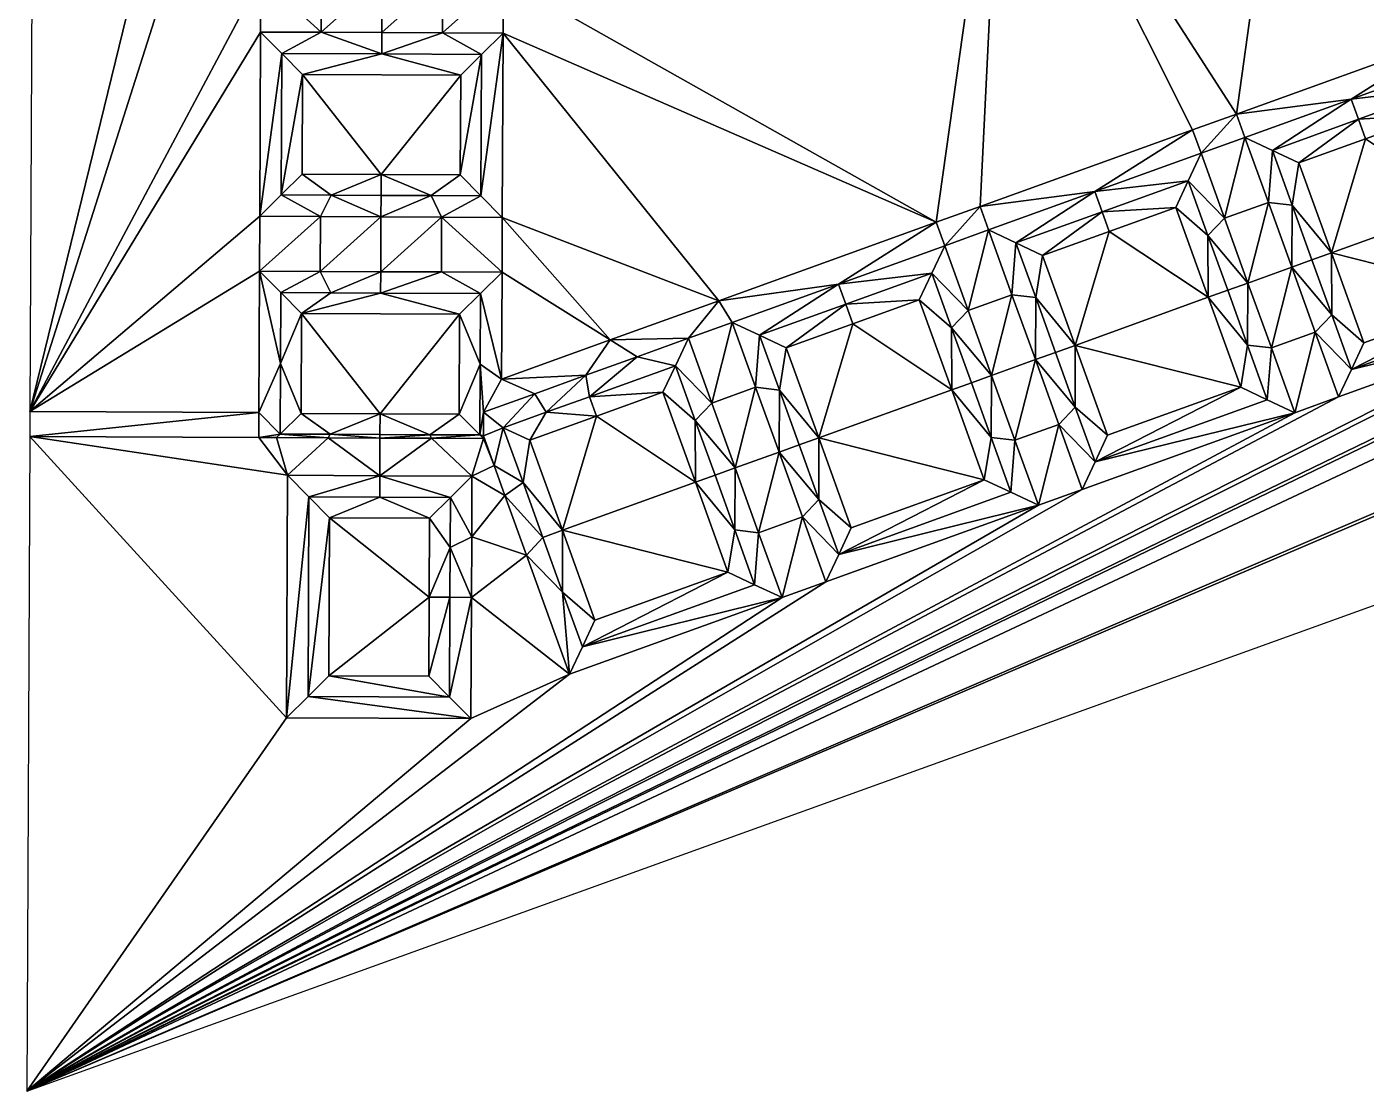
# Model space of a CAD drawing. Header units: metres. Extents: x 241585 to 241700, y 1156640 to 1156774.
# Drawn here: x 241585.23 to 241617.42, y 1156639.64 to 1156665.24 of the extents above; entities that cross this region are included whole.
import ezdxf

# ---------------------------------------------------------------- set-up
doc = ezdxf.new("R2010")
doc.units = ezdxf.units.M
doc.layers.add('_UITGRAVING UNIT 6', color=7, linetype='Continuous')

msp = doc.modelspace()

# ---------------------------------------------------------------- linework, layer by layer
at = {"layer": '_UITGRAVING UNIT 6', "color": 3, "true_color": 0x00ff00}
for points in [[(241585.484, 1156694.982, 29.43), (241585.305, 1156655.988, 29.43), (241590.401, 1156676.839, 29.43)], [(241585.229, 1156639.644, 28.23), (241699.2, 1156680.78, 28.23), (241653.694, 1156668.873, 28.23)], [(241585.305, 1156655.988, 29.43), (241590.378, 1156671.959, 29.43), (241590.401, 1156676.839, 29.43)], [(241585.305, 1156655.988, 29.43), (241590.853, 1156666.432, 29.43), (241590.378, 1156671.959, 29.43)], [(241608.678, 1156671.875, 29.43), (241596.683, 1156666.405, 29.43), (241607.086, 1156660.536, 29.43)], [(241608.678, 1156671.875, 29.43), (241607.086, 1156660.536, 29.43), (241608.139, 1156660.916, 29.43)], [(241608.678, 1156671.875, 29.43), (241607.086, 1156660.536, 29.43), (241607.086, 1156660.536, 29.43)], [(241608.678, 1156671.875, 29.43), (241608.139, 1156660.916, 29.43), (241613.247, 1156662.76, 29.43)], [(241608.678, 1156671.875, 29.43), (241613.247, 1156662.76, 29.43), (241614.3, 1156663.14, 29.43)], [(241615.508, 1156671.844, 29.43), (241608.678, 1156671.875, 29.43), (241614.3, 1156663.14, 29.43)], [(241608.678, 1156671.875, 29.43), (241613.247, 1156662.76, 29.43), (241613.247, 1156662.76, 29.43)], [(241615.508, 1156671.844, 29.43), (241614.3, 1156663.14, 29.43), (241619.408, 1156664.983, 29.43)], [(241615.508, 1156671.844, 29.43), (241619.408, 1156664.983, 29.43), (241619.408, 1156664.983, 29.43)], [(241615.508, 1156671.844, 29.43), (241619.408, 1156664.983, 29.43), (241620.461, 1156665.363, 29.43)], [(241652.493, 1156668.528, 28.23), (241585.229, 1156639.644, 28.23), (241653.694, 1156668.873, 28.23)], [(241634.184, 1156662.63, 28.23), (241585.229, 1156639.644, 28.23), (241652.493, 1156668.528, 28.23)], [(241585.305, 1156655.988, 29.43), (241590.847, 1156665.112, 29.43), (241590.853, 1156666.432, 29.43)], [(241590.853, 1156666.432, 29.43), (241590.847, 1156665.112, 29.43), (241592.304, 1156665.105, 29.43)], [(241590.853, 1156666.432, 29.43), (241592.304, 1156665.105, 29.43), (241592.31, 1156666.425, 29.43)], [(241592.304, 1156665.105, 29.43), (241593.768, 1156666.419, 29.43), (241592.31, 1156666.425, 29.43)], [(241592.304, 1156665.105, 29.43), (241593.762, 1156665.099, 29.43), (241593.768, 1156666.419, 29.43)], [(241593.768, 1156666.419, 29.43), (241593.762, 1156665.099, 29.43), (241595.225, 1156666.412, 29.43)], [(241593.762, 1156665.099, 29.43), (241595.219, 1156665.092, 29.43), (241595.225, 1156666.412, 29.43)], [(241595.219, 1156665.092, 29.43), (241596.683, 1156666.405, 29.43), (241595.225, 1156666.412, 29.43)], [(241596.677, 1156665.085, 29.43), (241596.683, 1156666.405, 29.43), (241595.219, 1156665.092, 29.43)], [(241596.683, 1156666.405, 29.43), (241596.677, 1156665.085, 29.43), (241607.086, 1156660.536, 29.43)], [(241585.305, 1156655.988, 29.43), (241590.826, 1156660.682, 29.43), (241590.847, 1156665.112, 29.43)], [(241590.826, 1156660.682, 29.43), (241591.359, 1156664.595, 28.4), (241590.847, 1156665.112, 29.43)], [(241590.847, 1156665.112, 29.43), (241591.359, 1156664.595, 28.4), (241592.304, 1156665.105, 29.43)], [(241592.304, 1156665.105, 29.43), (241591.359, 1156664.595, 28.4), (241593.759, 1156664.584, 28.4)], [(241593.759, 1156664.584, 28.4), (241593.762, 1156665.099, 29.43), (241592.304, 1156665.105, 29.43)], [(241593.762, 1156665.099, 29.43), (241593.759, 1156664.584, 28.4), (241595.219, 1156665.092, 29.43)], [(241595.219, 1156665.092, 29.43), (241593.759, 1156664.584, 28.4), (241596.159, 1156664.573, 28.4)], [(241596.159, 1156664.573, 28.4), (241596.677, 1156665.085, 29.43), (241595.219, 1156665.092, 29.43)], [(241596.144, 1156661.173, 28.4), (241596.656, 1156660.655, 29.43), (241596.677, 1156665.085, 29.43)], [(241596.159, 1156664.573, 28.4), (241596.144, 1156661.173, 28.4), (241596.677, 1156665.085, 29.43)], [(241596.677, 1156665.085, 29.43), (241596.656, 1156660.655, 29.43), (241601.862, 1156658.651, 29.43)], [(241596.677, 1156665.085, 29.43), (241601.862, 1156658.651, 29.43), (241607.086, 1156660.536, 29.43)], [(241617.058, 1156663.497, 28.23), (241619.408, 1156664.983, 29.43), (241614.3, 1156663.14, 29.43)], [(241619.408, 1156664.983, 29.43), (241617.058, 1156663.497, 28.23), (241619.612, 1156664.419, 28.23)], [(241591.344, 1156661.195, 28.4), (241591.359, 1156664.595, 28.4), (241590.826, 1156660.682, 29.43)], [(241591.857, 1156664.093, 28.4), (241591.359, 1156664.595, 28.4), (241591.344, 1156661.195, 28.4)], [(241591.857, 1156664.093, 28.4), (241593.759, 1156664.584, 28.4), (241591.359, 1156664.595, 28.4)], [(241593.759, 1156664.584, 28.4), (241591.857, 1156664.093, 28.4), (241595.657, 1156664.075, 28.4)], [(241595.657, 1156664.075, 28.4), (241596.159, 1156664.573, 28.4), (241593.759, 1156664.584, 28.4)], [(241595.657, 1156664.075, 28.4), (241595.646, 1156661.675, 28.4), (241596.159, 1156664.573, 28.4)], [(241596.159, 1156664.573, 28.4), (241595.646, 1156661.675, 28.4), (241596.144, 1156661.173, 28.4)], [(241619.302, 1156663.76, 27.2), (241619.612, 1156664.419, 28.23), (241617.058, 1156663.497, 28.23)], [(241591.846, 1156661.693, 28.4), (241591.857, 1156664.093, 28.4), (241591.344, 1156661.195, 28.4)], [(241591.857, 1156664.093, 28.4), (241591.846, 1156661.693, 28.4), (241593.746, 1156661.684, 28.4)], [(241593.746, 1156661.684, 28.4), (241595.657, 1156664.075, 28.4), (241591.857, 1156664.093, 28.4)], [(241595.646, 1156661.675, 28.4), (241595.657, 1156664.075, 28.4), (241593.746, 1156661.684, 28.4)], [(241617.058, 1156663.497, 28.23), (241617.233, 1156663.013, 27.2), (241619.302, 1156663.76, 27.2)], [(241619.001, 1156663.12, 27.2), (241619.302, 1156663.76, 27.2), (241617.233, 1156663.013, 27.2)], [(241614.3, 1156663.14, 29.43), (241614.504, 1156662.575, 28.23), (241617.058, 1156663.497, 28.23)], [(241615.163, 1156662.266, 27.2), (241617.058, 1156663.497, 28.23), (241614.504, 1156662.575, 28.23)], [(241617.058, 1156663.497, 28.23), (241615.163, 1156662.266, 27.2), (241617.233, 1156663.013, 27.2)], [(241613.247, 1156662.76, 29.43), (241613.45, 1156662.195, 28.23), (241614.3, 1156663.14, 29.43)], [(241613.45, 1156662.195, 28.23), (241614.504, 1156662.575, 28.23), (241614.3, 1156663.14, 29.43)], [(241619.001, 1156663.12, 27.2), (241617.233, 1156663.013, 27.2), (241617.402, 1156662.542, 27.2)], [(241617.402, 1156662.542, 27.2), (241619.782, 1156660.956, 27.2), (241619.001, 1156663.12, 27.2)], [(241610.897, 1156661.274, 28.23), (241613.247, 1156662.76, 29.43), (241608.139, 1156660.916, 29.43)], [(241613.247, 1156662.76, 29.43), (241610.897, 1156661.274, 28.23), (241613.45, 1156662.195, 28.23)], [(241613.247, 1156662.76, 29.43), (241613.45, 1156662.195, 28.23), (241613.247, 1156662.76, 29.43)], [(241615.803, 1156661.965, 27.2), (241617.233, 1156663.013, 27.2), (241615.163, 1156662.266, 27.2)], [(241617.233, 1156663.013, 27.2), (241615.803, 1156661.965, 27.2), (241617.402, 1156662.542, 27.2)], [(241585.229, 1156639.644, 28.23), (241634.184, 1156662.63, 28.23), (241629.077, 1156660.786, 28.23)], [(241614.504, 1156662.575, 28.23), (241613.45, 1156662.195, 28.23), (241614.013, 1156660.636, 28.23)], [(241614.504, 1156662.575, 28.23), (241614.013, 1156660.636, 28.23), (241615.067, 1156661.016, 28.23)], [(241615.163, 1156662.266, 27.2), (241614.504, 1156662.575, 28.23), (241615.067, 1156661.016, 28.23)], [(241617.402, 1156662.542, 27.2), (241615.803, 1156661.965, 27.2), (241616.584, 1156659.802, 27.2)], [(241616.584, 1156659.802, 27.2), (241619.782, 1156660.956, 27.2), (241617.402, 1156662.542, 27.2)], [(241613.141, 1156661.536, 27.2), (241613.45, 1156662.195, 28.23), (241610.897, 1156661.274, 28.23)], [(241613.45, 1156662.195, 28.23), (241613.141, 1156661.536, 27.2), (241614.013, 1156660.636, 28.23)], [(241615.067, 1156661.016, 28.23), (241615.639, 1156660.949, 27.2), (241615.163, 1156662.266, 27.2)], [(241615.803, 1156661.965, 27.2), (241615.163, 1156662.266, 27.2), (241615.639, 1156660.949, 27.2)], [(241615.639, 1156660.949, 27.2), (241616.584, 1156659.802, 27.2), (241615.803, 1156661.965, 27.2)], [(241591.846, 1156661.693, 28.4), (241591.344, 1156661.195, 28.4), (241592.544, 1156661.189, 28.4)], [(241593.746, 1156661.684, 28.4), (241591.846, 1156661.693, 28.4), (241592.544, 1156661.189, 28.4)], [(241593.744, 1156661.184, 28.4), (241593.746, 1156661.684, 28.4), (241592.544, 1156661.189, 28.4)], [(241593.746, 1156661.684, 28.4), (241593.744, 1156661.184, 28.4), (241594.944, 1156661.178, 28.4)], [(241595.646, 1156661.675, 28.4), (241593.746, 1156661.684, 28.4), (241594.944, 1156661.178, 28.4)], [(241595.646, 1156661.675, 28.4), (241594.944, 1156661.178, 28.4), (241596.144, 1156661.173, 28.4)], [(241610.897, 1156661.274, 28.23), (241611.072, 1156660.789, 27.2), (241613.141, 1156661.536, 27.2)], [(241612.84, 1156660.896, 27.2), (241613.141, 1156661.536, 27.2), (241611.072, 1156660.789, 27.2)], [(241612.84, 1156660.896, 27.2), (241613.616, 1156660.219, 27.2), (241613.141, 1156661.536, 27.2)], [(241614.013, 1156660.636, 28.23), (241613.141, 1156661.536, 27.2), (241613.616, 1156660.219, 27.2)], [(241591.344, 1156661.195, 28.4), (241590.826, 1156660.682, 29.43), (241592.284, 1156660.676, 29.43)], [(241592.284, 1156660.676, 29.43), (241592.544, 1156661.189, 28.4), (241591.344, 1156661.195, 28.4)], [(241592.284, 1156660.676, 29.43), (241593.741, 1156660.669, 29.43), (241592.544, 1156661.189, 28.4)], [(241593.741, 1156660.669, 29.43), (241593.744, 1156661.184, 28.4), (241592.544, 1156661.189, 28.4)], [(241593.744, 1156661.184, 28.4), (241593.741, 1156660.669, 29.43), (241594.944, 1156661.178, 28.4)], [(241593.741, 1156660.669, 29.43), (241595.199, 1156660.662, 29.43), (241594.944, 1156661.178, 28.4)], [(241595.199, 1156660.662, 29.43), (241596.144, 1156661.173, 28.4), (241594.944, 1156661.178, 28.4)], [(241596.656, 1156660.655, 29.43), (241596.144, 1156661.173, 28.4), (241595.199, 1156660.662, 29.43)], [(241608.139, 1156660.916, 29.43), (241608.343, 1156660.352, 28.23), (241610.897, 1156661.274, 28.23)], [(241609.002, 1156660.042, 27.2), (241610.897, 1156661.274, 28.23), (241608.343, 1156660.352, 28.23)], [(241610.897, 1156661.274, 28.23), (241609.002, 1156660.042, 27.2), (241611.072, 1156660.789, 27.2)], [(241607.086, 1156660.536, 29.43), (241607.289, 1156659.972, 28.23), (241608.139, 1156660.916, 29.43)], [(241607.289, 1156659.972, 28.23), (241608.343, 1156660.352, 28.23), (241608.139, 1156660.916, 29.43)], [(241612.84, 1156660.896, 27.2), (241611.072, 1156660.789, 27.2), (241611.241, 1156660.319, 27.2)], [(241611.241, 1156660.319, 27.2), (241613.621, 1156658.733, 27.2), (241612.84, 1156660.896, 27.2)], [(241613.616, 1156660.219, 27.2), (241612.84, 1156660.896, 27.2), (241613.621, 1156658.733, 27.2)], [(241614.013, 1156660.636, 28.23), (241614.576, 1156659.077, 28.23), (241615.067, 1156661.016, 28.23)], [(241614.576, 1156659.077, 28.23), (241615.629, 1156659.457, 28.23), (241615.067, 1156661.016, 28.23)], [(241615.067, 1156661.016, 28.23), (241615.629, 1156659.457, 28.23), (241615.639, 1156660.949, 27.2)], [(241615.629, 1156659.457, 28.23), (241616.114, 1156659.632, 27.2), (241615.639, 1156660.949, 27.2)], [(241616.114, 1156659.632, 27.2), (241616.584, 1156659.802, 27.2), (241615.639, 1156660.949, 27.2)], [(241620.563, 1156658.793, 27.2), (241619.782, 1156660.956, 27.2), (241616.584, 1156659.802, 27.2)], [(241585.229, 1156639.644, 28.23), (241629.077, 1156660.786, 28.23), (241628.023, 1156660.406, 28.23)], [(241585.305, 1156655.988, 29.43), (241590.82, 1156659.362, 29.43), (241590.826, 1156660.682, 29.43)], [(241590.826, 1156660.682, 29.43), (241590.82, 1156659.362, 29.43), (241592.284, 1156660.676, 29.43)], [(241592.284, 1156660.676, 29.43), (241590.82, 1156659.362, 29.43), (241592.278, 1156659.356, 29.43)], [(241593.741, 1156660.669, 29.43), (241592.284, 1156660.676, 29.43), (241592.278, 1156659.356, 29.43)], [(241593.735, 1156659.349, 29.43), (241593.741, 1156660.669, 29.43), (241592.278, 1156659.356, 29.43)], [(241593.741, 1156660.669, 29.43), (241593.735, 1156659.349, 29.43), (241595.199, 1156660.662, 29.43)], [(241593.735, 1156659.349, 29.43), (241595.193, 1156659.342, 29.43), (241595.199, 1156660.662, 29.43)], [(241595.193, 1156659.342, 29.43), (241596.65, 1156659.335, 29.43), (241595.199, 1156660.662, 29.43)], [(241596.65, 1156659.335, 29.43), (241596.656, 1156660.655, 29.43), (241595.199, 1156660.662, 29.43)], [(241596.656, 1156660.655, 29.43), (241596.65, 1156659.335, 29.43), (241599.25, 1156657.708, 29.43)], [(241601.862, 1156658.651, 29.43), (241596.656, 1156660.655, 29.43), (241599.25, 1156657.708, 29.43)], [(241604.736, 1156659.05, 28.23), (241607.086, 1156660.536, 29.43), (241601.862, 1156658.651, 29.43)], [(241607.086, 1156660.536, 29.43), (241604.736, 1156659.05, 28.23), (241607.289, 1156659.972, 28.23)], [(241607.086, 1156660.536, 29.43), (241607.289, 1156659.972, 28.23), (241607.086, 1156660.536, 29.43)], [(241609.642, 1156659.742, 27.2), (241611.072, 1156660.789, 27.2), (241609.002, 1156660.042, 27.2)], [(241611.072, 1156660.789, 27.2), (241609.642, 1156659.742, 27.2), (241611.241, 1156660.319, 27.2)], [(241614.576, 1156659.077, 28.23), (241614.013, 1156660.636, 28.23), (241613.616, 1156660.219, 27.2)], [(241585.229, 1156639.644, 28.23), (241628.023, 1156660.406, 28.23), (241622.916, 1156658.563, 28.23)], [(241608.343, 1156660.352, 28.23), (241607.289, 1156659.972, 28.23), (241607.852, 1156658.413, 28.23)], [(241608.343, 1156660.352, 28.23), (241607.852, 1156658.413, 28.23), (241608.906, 1156658.793, 28.23)], [(241609.002, 1156660.042, 27.2), (241608.343, 1156660.352, 28.23), (241608.906, 1156658.793, 28.23)], [(241611.241, 1156660.319, 27.2), (241609.642, 1156659.742, 27.2), (241610.423, 1156657.578, 27.2)], [(241610.423, 1156657.578, 27.2), (241613.621, 1156658.733, 27.2), (241611.241, 1156660.319, 27.2)], [(241613.621, 1156658.733, 27.2), (241614.091, 1156658.902, 27.2), (241613.616, 1156660.219, 27.2)], [(241614.091, 1156658.902, 27.2), (241614.576, 1156659.077, 28.23), (241613.616, 1156660.219, 27.2)], [(241606.98, 1156659.313, 27.2), (241607.289, 1156659.972, 28.23), (241604.736, 1156659.05, 28.23)], [(241607.289, 1156659.972, 28.23), (241606.98, 1156659.313, 27.2), (241607.852, 1156658.413, 28.23)], [(241608.906, 1156658.793, 28.23), (241609.478, 1156658.726, 27.2), (241609.002, 1156660.042, 27.2)], [(241609.642, 1156659.742, 27.2), (241609.002, 1156660.042, 27.2), (241609.478, 1156658.726, 27.2)], [(241609.478, 1156658.726, 27.2), (241610.423, 1156657.578, 27.2), (241609.642, 1156659.742, 27.2)], [(241616.114, 1156659.632, 27.2), (241615.629, 1156659.457, 28.23), (241616.589, 1156658.315, 27.2)], [(241616.584, 1156659.802, 27.2), (241616.114, 1156659.632, 27.2), (241616.589, 1156658.315, 27.2)], [(241617.365, 1156657.639, 27.2), (241616.584, 1156659.802, 27.2), (241616.589, 1156658.315, 27.2)], [(241617.365, 1156657.639, 27.2), (241620.563, 1156658.793, 27.2), (241616.584, 1156659.802, 27.2)], [(241590.82, 1156659.362, 29.43), (241585.305, 1156655.988, 29.43), (241590.805, 1156655.962, 29.43)], [(241590.82, 1156659.362, 29.43), (241590.805, 1156655.962, 29.43), (241591.325, 1156657.145, 28.4)], [(241591.333, 1156658.845, 28.4), (241590.82, 1156659.362, 29.43), (241591.325, 1156657.145, 28.4)], [(241590.82, 1156659.362, 29.43), (241591.333, 1156658.845, 28.4), (241592.278, 1156659.356, 29.43)], [(241592.278, 1156659.356, 29.43), (241591.333, 1156658.845, 28.4), (241592.533, 1156658.839, 28.4)], [(241592.533, 1156658.839, 28.4), (241593.735, 1156659.349, 29.43), (241592.278, 1156659.356, 29.43)], [(241593.733, 1156658.834, 28.4), (241593.735, 1156659.349, 29.43), (241592.533, 1156658.839, 28.4)], [(241593.735, 1156659.349, 29.43), (241593.733, 1156658.834, 28.4), (241595.193, 1156659.342, 29.43)], [(241595.193, 1156659.342, 29.43), (241593.733, 1156658.834, 28.4), (241596.133, 1156658.823, 28.4)], [(241596.133, 1156658.823, 28.4), (241596.65, 1156659.335, 29.43), (241595.193, 1156659.342, 29.43)], [(241596.133, 1156658.823, 28.4), (241596.638, 1156656.765, 29.43), (241596.65, 1156659.335, 29.43)], [(241596.65, 1156659.335, 29.43), (241596.638, 1156656.765, 29.43), (241599.25, 1156657.708, 29.43)], [(241604.736, 1156659.05, 28.23), (241604.911, 1156658.566, 27.2), (241606.98, 1156659.313, 27.2)], [(241606.679, 1156658.673, 27.2), (241606.98, 1156659.313, 27.2), (241604.911, 1156658.566, 27.2)], [(241606.679, 1156658.673, 27.2), (241607.455, 1156657.996, 27.2), (241606.98, 1156659.313, 27.2)], [(241607.852, 1156658.413, 28.23), (241606.98, 1156659.313, 27.2), (241607.455, 1156657.996, 27.2)], [(241615.629, 1156659.457, 28.23), (241614.576, 1156659.077, 28.23), (241615.139, 1156657.518, 28.23)], [(241616.192, 1156657.898, 28.23), (241615.629, 1156659.457, 28.23), (241615.139, 1156657.518, 28.23)], [(241615.629, 1156659.457, 28.23), (241616.192, 1156657.898, 28.23), (241616.589, 1156658.315, 27.2)], [(241601.862, 1156658.651, 29.43), (241602.182, 1156658.128, 28.23), (241604.736, 1156659.05, 28.23)], [(241602.841, 1156657.819, 27.2), (241604.736, 1156659.05, 28.23), (241602.182, 1156658.128, 28.23)], [(241604.736, 1156659.05, 28.23), (241602.841, 1156657.819, 27.2), (241604.911, 1156658.566, 27.2)], [(241614.091, 1156658.902, 27.2), (241613.621, 1156658.733, 27.2), (241614.567, 1156657.586, 27.2)], [(241614.576, 1156659.077, 28.23), (241614.091, 1156658.902, 27.2), (241614.567, 1156657.586, 27.2)], [(241614.576, 1156659.077, 28.23), (241614.567, 1156657.586, 27.2), (241615.139, 1156657.518, 28.23)], [(241591.831, 1156658.343, 28.4), (241591.333, 1156658.845, 28.4), (241591.325, 1156657.145, 28.4)], [(241591.831, 1156658.343, 28.4), (241592.533, 1156658.839, 28.4), (241591.333, 1156658.845, 28.4)], [(241591.831, 1156658.343, 28.4), (241593.733, 1156658.834, 28.4), (241592.533, 1156658.839, 28.4)], [(241593.733, 1156658.834, 28.4), (241591.831, 1156658.343, 28.4), (241595.631, 1156658.325, 28.4)], [(241595.631, 1156658.325, 28.4), (241596.133, 1156658.823, 28.4), (241593.733, 1156658.834, 28.4)], [(241596.133, 1156658.823, 28.4), (241595.631, 1156658.325, 28.4), (241596.125, 1156657.123, 28.4)], [(241596.638, 1156656.765, 29.43), (241596.133, 1156658.823, 28.4), (241596.125, 1156657.123, 28.4)], [(241601.128, 1156657.748, 28.23), (241601.862, 1156658.651, 29.43), (241599.25, 1156657.708, 29.43)], [(241601.128, 1156657.748, 28.23), (241602.182, 1156658.128, 28.23), (241601.862, 1156658.651, 29.43)], [(241606.679, 1156658.673, 27.2), (241604.911, 1156658.566, 27.2), (241605.08, 1156658.095, 27.2)], [(241605.08, 1156658.095, 27.2), (241607.46, 1156656.509, 27.2), (241606.679, 1156658.673, 27.2)], [(241607.455, 1156657.996, 27.2), (241606.679, 1156658.673, 27.2), (241607.46, 1156656.509, 27.2)], [(241607.852, 1156658.413, 28.23), (241608.415, 1156656.854, 28.23), (241608.906, 1156658.793, 28.23)], [(241608.415, 1156656.854, 28.23), (241609.468, 1156657.234, 28.23), (241608.906, 1156658.793, 28.23)], [(241608.906, 1156658.793, 28.23), (241609.468, 1156657.234, 28.23), (241609.478, 1156658.726, 27.2)], [(241609.468, 1156657.234, 28.23), (241609.953, 1156657.409, 27.2), (241609.478, 1156658.726, 27.2)], [(241609.953, 1156657.409, 27.2), (241610.423, 1156657.578, 27.2), (241609.478, 1156658.726, 27.2)], [(241614.402, 1156656.569, 27.2), (241613.621, 1156658.733, 27.2), (241610.423, 1156657.578, 27.2)], [(241613.621, 1156658.733, 27.2), (241614.402, 1156656.569, 27.2), (241614.567, 1156657.586, 27.2)], [(241621.203, 1156658.492, 27.2), (241620.563, 1156658.793, 27.2), (241617.064, 1156656.998, 27.2)], [(241620.563, 1156658.793, 27.2), (241617.365, 1156657.639, 27.2), (241617.064, 1156656.998, 27.2)], [(241585.229, 1156639.644, 28.23), (241622.916, 1156658.563, 28.23), (241621.862, 1156658.183, 28.23)], [(241591.325, 1156657.145, 28.4), (241591.82, 1156655.943, 28.4), (241591.831, 1156658.343, 28.4)], [(241593.719, 1156655.934, 28.4), (241591.831, 1156658.343, 28.4), (241591.82, 1156655.943, 28.4)], [(241593.719, 1156655.934, 28.4), (241595.631, 1156658.325, 28.4), (241591.831, 1156658.343, 28.4)], [(241593.719, 1156655.934, 28.4), (241595.619, 1156655.925, 28.4), (241595.631, 1156658.325, 28.4)], [(241596.125, 1156657.123, 28.4), (241595.631, 1156658.325, 28.4), (241595.619, 1156655.925, 28.4)], [(241603.481, 1156657.518, 27.2), (241604.911, 1156658.566, 27.2), (241602.841, 1156657.819, 27.2)], [(241604.911, 1156658.566, 27.2), (241603.481, 1156657.518, 27.2), (241605.08, 1156658.095, 27.2)], [(241608.415, 1156656.854, 28.23), (241607.852, 1156658.413, 28.23), (241607.455, 1156657.996, 27.2)], [(241616.192, 1156657.898, 28.23), (241617.064, 1156656.998, 27.2), (241616.589, 1156658.315, 27.2)], [(241617.365, 1156657.639, 27.2), (241616.589, 1156658.315, 27.2), (241617.064, 1156656.998, 27.2)], [(241621.203, 1156658.492, 27.2), (241617.064, 1156656.998, 27.2), (241621.862, 1156658.183, 28.23)], [(241585.229, 1156639.644, 28.23), (241621.862, 1156658.183, 28.23), (241616.755, 1156656.339, 28.23)], [(241602.182, 1156658.128, 28.23), (241601.128, 1156657.748, 28.23), (241601.691, 1156656.189, 28.23)], [(241602.182, 1156658.128, 28.23), (241601.691, 1156656.189, 28.23), (241602.745, 1156656.569, 28.23)], [(241602.841, 1156657.819, 27.2), (241602.182, 1156658.128, 28.23), (241602.745, 1156656.569, 28.23)], [(241605.08, 1156658.095, 27.2), (241603.481, 1156657.518, 27.2), (241604.262, 1156655.355, 27.2)], [(241604.262, 1156655.355, 27.2), (241607.46, 1156656.509, 27.2), (241605.08, 1156658.095, 27.2)], [(241607.46, 1156656.509, 27.2), (241607.93, 1156656.679, 27.2), (241607.455, 1156657.996, 27.2)], [(241607.93, 1156656.679, 27.2), (241608.415, 1156656.854, 28.23), (241607.455, 1156657.996, 27.2)], [(241621.862, 1156658.183, 28.23), (241617.064, 1156656.998, 27.2), (241616.755, 1156656.339, 28.23)], [(241598.667, 1156656.86, 28.23), (241599.25, 1156657.708, 29.43), (241596.638, 1156656.765, 29.43)], [(241599.25, 1156657.708, 29.43), (241598.667, 1156656.86, 28.23), (241599.897, 1156657.304, 28.23)], [(241601.128, 1156657.748, 28.23), (241599.25, 1156657.708, 29.43), (241599.897, 1156657.304, 28.23)], [(241600.819, 1156657.089, 27.2), (241601.128, 1156657.748, 28.23), (241599.897, 1156657.304, 28.23)], [(241601.128, 1156657.748, 28.23), (241600.819, 1156657.089, 27.2), (241601.691, 1156656.189, 28.23)], [(241602.745, 1156656.569, 28.23), (241603.316, 1156656.502, 27.2), (241602.841, 1156657.819, 27.2)], [(241603.481, 1156657.518, 27.2), (241602.841, 1156657.819, 27.2), (241603.316, 1156656.502, 27.2)], [(241615.701, 1156655.959, 28.23), (241616.192, 1156657.898, 28.23), (241615.139, 1156657.518, 28.23)], [(241615.701, 1156655.959, 28.23), (241616.755, 1156656.339, 28.23), (241616.192, 1156657.898, 28.23)], [(241616.755, 1156656.339, 28.23), (241617.064, 1156656.998, 27.2), (241616.192, 1156657.898, 28.23)], [(241598.667, 1156656.86, 28.23), (241598.749, 1156656.342, 27.2), (241599.897, 1156657.304, 28.23)], [(241599.897, 1156657.304, 28.23), (241598.749, 1156656.342, 27.2), (241600.819, 1156657.089, 27.2)], [(241603.316, 1156656.502, 27.2), (241604.262, 1156655.355, 27.2), (241603.481, 1156657.518, 27.2)], [(241609.953, 1156657.409, 27.2), (241609.468, 1156657.234, 28.23), (241610.428, 1156656.092, 27.2)], [(241610.423, 1156657.578, 27.2), (241609.953, 1156657.409, 27.2), (241610.428, 1156656.092, 27.2)], [(241611.204, 1156655.415, 27.2), (241614.402, 1156656.569, 27.2), (241610.423, 1156657.578, 27.2)], [(241611.204, 1156655.415, 27.2), (241610.423, 1156657.578, 27.2), (241610.428, 1156656.092, 27.2)], [(241614.402, 1156656.569, 27.2), (241615.042, 1156656.269, 27.2), (241614.567, 1156657.586, 27.2)], [(241615.139, 1156657.518, 28.23), (241614.567, 1156657.586, 27.2), (241615.042, 1156656.269, 27.2)], [(241615.042, 1156656.269, 27.2), (241615.701, 1156655.959, 28.23), (241615.139, 1156657.518, 28.23)], [(241590.805, 1156655.962, 29.43), (241591.317, 1156655.445, 28.4), (241591.325, 1156657.145, 28.4)], [(241591.82, 1156655.943, 28.4), (241591.325, 1156657.145, 28.4), (241591.317, 1156655.445, 28.4)], [(241595.619, 1156655.925, 28.4), (241596.117, 1156655.423, 28.4), (241596.125, 1156657.123, 28.4)], [(241596.205, 1156655.971, 28.23), (241596.125, 1156657.123, 28.4), (241596.117, 1156655.423, 28.4)], [(241596.205, 1156655.971, 28.23), (241596.638, 1156656.765, 29.43), (241596.125, 1156657.123, 28.4)], [(241600.518, 1156656.449, 27.2), (241600.819, 1156657.089, 27.2), (241598.749, 1156656.342, 27.2)], [(241600.518, 1156656.449, 27.2), (241601.294, 1156655.772, 27.2), (241600.819, 1156657.089, 27.2)], [(241601.691, 1156656.189, 28.23), (241600.819, 1156657.089, 27.2), (241601.294, 1156655.772, 27.2)], [(241609.468, 1156657.234, 28.23), (241608.415, 1156656.854, 28.23), (241608.978, 1156655.295, 28.23)], [(241610.031, 1156655.675, 28.23), (241609.468, 1156657.234, 28.23), (241608.978, 1156655.295, 28.23)], [(241609.468, 1156657.234, 28.23), (241610.031, 1156655.675, 28.23), (241610.428, 1156656.092, 27.2)], [(241596.638, 1156656.765, 29.43), (241596.205, 1156655.971, 28.23), (241597.436, 1156656.416, 28.23)], [(241598.667, 1156656.86, 28.23), (241596.638, 1156656.765, 29.43), (241597.436, 1156656.416, 28.23)], [(241598.667, 1156656.86, 28.23), (241597.436, 1156656.416, 28.23), (241597.715, 1156655.969, 27.2)], [(241598.749, 1156656.342, 27.2), (241598.667, 1156656.86, 28.23), (241597.715, 1156655.969, 27.2)], [(241607.93, 1156656.679, 27.2), (241607.46, 1156656.509, 27.2), (241608.406, 1156655.362, 27.2)], [(241608.415, 1156656.854, 28.23), (241607.93, 1156656.679, 27.2), (241608.406, 1156655.362, 27.2)], [(241608.415, 1156656.854, 28.23), (241608.406, 1156655.362, 27.2), (241608.978, 1156655.295, 28.23)], [(241585.229, 1156639.644, 28.23), (241616.755, 1156656.339, 28.23), (241615.701, 1156655.959, 28.23)], [(241596.68, 1156655.595, 27.2), (241597.436, 1156656.416, 28.23), (241596.205, 1156655.971, 28.23)], [(241597.436, 1156656.416, 28.23), (241596.68, 1156655.595, 27.2), (241597.715, 1156655.969, 27.2)], [(241598.919, 1156655.872, 27.2), (241598.749, 1156656.342, 27.2), (241597.715, 1156655.969, 27.2)], [(241600.518, 1156656.449, 27.2), (241598.749, 1156656.342, 27.2), (241598.919, 1156655.872, 27.2)], [(241598.919, 1156655.872, 27.2), (241601.299, 1156654.286, 27.2), (241600.518, 1156656.449, 27.2)], [(241601.294, 1156655.772, 27.2), (241600.518, 1156656.449, 27.2), (241601.299, 1156654.286, 27.2)], [(241601.691, 1156656.189, 28.23), (241602.254, 1156654.63, 28.23), (241602.745, 1156656.569, 28.23)], [(241602.254, 1156654.63, 28.23), (241603.307, 1156655.01, 28.23), (241602.745, 1156656.569, 28.23)], [(241602.745, 1156656.569, 28.23), (241603.307, 1156655.01, 28.23), (241603.316, 1156656.502, 27.2)], [(241603.307, 1156655.01, 28.23), (241603.792, 1156655.185, 27.2), (241603.316, 1156656.502, 27.2)], [(241603.792, 1156655.185, 27.2), (241604.262, 1156655.355, 27.2), (241603.316, 1156656.502, 27.2)], [(241608.241, 1156654.346, 27.2), (241607.46, 1156656.509, 27.2), (241604.262, 1156655.355, 27.2)], [(241607.46, 1156656.509, 27.2), (241608.241, 1156654.346, 27.2), (241608.406, 1156655.362, 27.2)], [(241615.042, 1156656.269, 27.2), (241614.402, 1156656.569, 27.2), (241610.903, 1156654.775, 27.2)], [(241614.402, 1156656.569, 27.2), (241611.204, 1156655.415, 27.2), (241610.903, 1156654.775, 27.2)], [(241602.254, 1156654.63, 28.23), (241601.691, 1156656.189, 28.23), (241601.294, 1156655.772, 27.2)], [(241610.031, 1156655.675, 28.23), (241610.903, 1156654.775, 27.2), (241610.428, 1156656.092, 27.2)], [(241611.204, 1156655.415, 27.2), (241610.428, 1156656.092, 27.2), (241610.903, 1156654.775, 27.2)], [(241615.042, 1156656.269, 27.2), (241610.903, 1156654.775, 27.2), (241615.701, 1156655.959, 28.23)], [(241585.229, 1156639.644, 28.23), (241615.701, 1156655.959, 28.23), (241610.594, 1156654.116, 28.23)], [(241585.305, 1156655.988, 29.43), (241585.302, 1156655.388, 28.23), (241590.805, 1156655.962, 29.43)], [(241590.805, 1156655.962, 29.43), (241585.302, 1156655.388, 28.23), (241590.802, 1156655.362, 28.23)], [(241591.317, 1156655.445, 28.4), (241590.805, 1156655.962, 29.43), (241590.802, 1156655.362, 28.23)], [(241591.82, 1156655.943, 28.4), (241591.317, 1156655.445, 28.4), (241592.517, 1156655.439, 28.4)], [(241591.82, 1156655.943, 28.4), (241592.517, 1156655.439, 28.4), (241593.719, 1156655.934, 28.4)], [(241592.517, 1156655.439, 28.4), (241593.717, 1156655.434, 28.4), (241593.719, 1156655.934, 28.4)], [(241593.717, 1156655.434, 28.4), (241594.917, 1156655.428, 28.4), (241593.719, 1156655.934, 28.4)], [(241594.917, 1156655.428, 28.4), (241595.619, 1156655.925, 28.4), (241593.719, 1156655.934, 28.4)], [(241595.619, 1156655.925, 28.4), (241594.917, 1156655.428, 28.4), (241596.117, 1156655.423, 28.4)], [(241596.205, 1156655.971, 28.23), (241596.117, 1156655.423, 28.4), (241596.202, 1156655.403, 28.23)], [(241596.68, 1156655.595, 27.2), (241596.205, 1156655.971, 28.23), (241596.202, 1156655.403, 28.23)], [(241596.68, 1156655.595, 27.2), (241597.32, 1156655.295, 27.2), (241597.715, 1156655.969, 27.2)], [(241597.32, 1156655.295, 27.2), (241598.919, 1156655.872, 27.2), (241597.715, 1156655.969, 27.2)], [(241598.919, 1156655.872, 27.2), (241597.32, 1156655.295, 27.2), (241598.101, 1156653.131, 27.2)], [(241598.101, 1156653.131, 27.2), (241601.299, 1156654.286, 27.2), (241598.919, 1156655.872, 27.2)], [(241601.299, 1156654.286, 27.2), (241601.769, 1156654.455, 27.2), (241601.294, 1156655.772, 27.2)], [(241601.769, 1156654.455, 27.2), (241602.254, 1156654.63, 28.23), (241601.294, 1156655.772, 27.2)], [(241609.54, 1156653.736, 28.23), (241610.031, 1156655.675, 28.23), (241608.978, 1156655.295, 28.23)], [(241609.54, 1156653.736, 28.23), (241610.594, 1156654.116, 28.23), (241610.031, 1156655.675, 28.23)], [(241610.594, 1156654.116, 28.23), (241610.903, 1156654.775, 27.2), (241610.031, 1156655.675, 28.23)], [(241615.701, 1156655.959, 28.23), (241610.903, 1156654.775, 27.2), (241610.594, 1156654.116, 28.23)], [(241585.302, 1156655.388, 28.23), (241585.229, 1156639.644, 28.23), (241591.471, 1156648.624, 28.23)], [(241585.302, 1156655.388, 28.23), (241591.471, 1156648.624, 28.23), (241591.498, 1156654.454, 28.23)], [(241585.302, 1156655.388, 28.23), (241591.498, 1156654.454, 28.23), (241590.802, 1156655.362, 28.23)], [(241591.232, 1156655.36, 28.23), (241591.317, 1156655.445, 28.4), (241590.802, 1156655.362, 28.23)], [(241591.498, 1156654.454, 28.23), (241591.232, 1156655.36, 28.23), (241590.802, 1156655.362, 28.23)], [(241591.317, 1156655.445, 28.4), (241591.232, 1156655.36, 28.23), (241592.474, 1156655.355, 28.23)], [(241591.498, 1156654.454, 28.23), (241592.474, 1156655.355, 28.23), (241591.232, 1156655.36, 28.23)], [(241592.474, 1156655.355, 28.23), (241592.517, 1156655.439, 28.4), (241591.317, 1156655.445, 28.4)], [(241592.474, 1156655.355, 28.23), (241591.498, 1156654.454, 28.23), (241593.713, 1156654.444, 28.23)], [(241593.717, 1156655.349, 28.23), (241592.517, 1156655.439, 28.4), (241592.474, 1156655.355, 28.23)], [(241593.717, 1156655.349, 28.23), (241592.474, 1156655.355, 28.23), (241593.713, 1156654.444, 28.23)], [(241593.717, 1156655.434, 28.4), (241592.517, 1156655.439, 28.4), (241593.717, 1156655.349, 28.23)], [(241594.917, 1156655.428, 28.4), (241593.717, 1156655.434, 28.4), (241593.717, 1156655.349, 28.23)], [(241594.917, 1156655.428, 28.4), (241593.717, 1156655.349, 28.23), (241594.959, 1156655.343, 28.23)], [(241594.959, 1156655.343, 28.23), (241596.117, 1156655.423, 28.4), (241594.917, 1156655.428, 28.4)], [(241596.117, 1156655.423, 28.4), (241594.959, 1156655.343, 28.23), (241596.202, 1156655.337, 28.23)], [(241596.117, 1156655.423, 28.4), (241596.202, 1156655.337, 28.23), (241596.202, 1156655.403, 28.23)], [(241596.68, 1156655.595, 27.2), (241596.202, 1156655.403, 28.23), (241596.461, 1156654.686, 28.23)], [(241596.202, 1156655.337, 28.23), (241596.461, 1156654.686, 28.23), (241596.202, 1156655.403, 28.23)], [(241596.461, 1156654.686, 28.23), (241597.155, 1156654.278, 27.2), (241596.68, 1156655.595, 27.2)], [(241597.32, 1156655.295, 27.2), (241596.68, 1156655.595, 27.2), (241597.155, 1156654.278, 27.2)], [(241604.262, 1156655.355, 27.2), (241603.792, 1156655.185, 27.2), (241604.267, 1156653.868, 27.2)], [(241605.043, 1156653.192, 27.2), (241604.262, 1156655.355, 27.2), (241604.267, 1156653.868, 27.2)], [(241605.043, 1156653.192, 27.2), (241608.241, 1156654.346, 27.2), (241604.262, 1156655.355, 27.2)], [(241608.241, 1156654.346, 27.2), (241608.881, 1156654.045, 27.2), (241608.406, 1156655.362, 27.2)], [(241608.978, 1156655.295, 28.23), (241608.406, 1156655.362, 27.2), (241608.881, 1156654.045, 27.2)], [(241594.959, 1156655.343, 28.23), (241593.717, 1156655.349, 28.23), (241593.713, 1156654.444, 28.23)], [(241594.959, 1156655.343, 28.23), (241593.713, 1156654.444, 28.23), (241595.928, 1156654.434, 28.23)], [(241595.928, 1156654.434, 28.23), (241596.202, 1156655.337, 28.23), (241594.959, 1156655.343, 28.23)], [(241596.202, 1156655.337, 28.23), (241595.928, 1156654.434, 28.23), (241596.461, 1156654.686, 28.23)], [(241597.155, 1156654.278, 27.2), (241598.101, 1156653.131, 27.2), (241597.32, 1156655.295, 27.2)], [(241603.792, 1156655.185, 27.2), (241603.307, 1156655.01, 28.23), (241604.267, 1156653.868, 27.2)], [(241608.881, 1156654.045, 27.2), (241609.54, 1156653.736, 28.23), (241608.978, 1156655.295, 28.23)], [(241603.307, 1156655.01, 28.23), (241602.254, 1156654.63, 28.23), (241602.817, 1156653.071, 28.23)], [(241603.87, 1156653.451, 28.23), (241603.307, 1156655.01, 28.23), (241602.817, 1156653.071, 28.23)], [(241603.307, 1156655.01, 28.23), (241603.87, 1156653.451, 28.23), (241604.267, 1156653.868, 27.2)], [(241591.471, 1156648.624, 28.23), (241592.01, 1156653.937, 27.2), (241591.498, 1156654.454, 28.23)], [(241592.01, 1156653.937, 27.2), (241593.713, 1156654.444, 28.23), (241591.498, 1156654.454, 28.23)], [(241593.713, 1156654.444, 28.23), (241592.01, 1156653.937, 27.2), (241593.71, 1156653.929, 27.2)], [(241593.713, 1156654.444, 28.23), (241593.71, 1156653.929, 27.2), (241595.41, 1156653.921, 27.2)], [(241595.41, 1156653.921, 27.2), (241595.928, 1156654.434, 28.23), (241593.713, 1156654.444, 28.23)], [(241595.41, 1156653.921, 27.2), (241595.921, 1156652.976, 28.23), (241595.928, 1156654.434, 28.23)], [(241596.719, 1156653.969, 28.23), (241595.928, 1156654.434, 28.23), (241595.921, 1156652.976, 28.23)], [(241595.928, 1156654.434, 28.23), (241596.719, 1156653.969, 28.23), (241596.461, 1156654.686, 28.23)], [(241596.719, 1156653.969, 28.23), (241597.155, 1156654.278, 27.2), (241596.461, 1156654.686, 28.23)], [(241601.769, 1156654.455, 27.2), (241601.299, 1156654.286, 27.2), (241602.245, 1156653.139, 27.2)], [(241602.254, 1156654.63, 28.23), (241601.769, 1156654.455, 27.2), (241602.245, 1156653.139, 27.2)], [(241602.254, 1156654.63, 28.23), (241602.245, 1156653.139, 27.2), (241602.817, 1156653.071, 28.23)], [(241585.229, 1156639.644, 28.23), (241610.594, 1156654.116, 28.23), (241609.54, 1156653.736, 28.23)], [(241597.631, 1156652.962, 27.2), (241597.155, 1156654.278, 27.2), (241596.719, 1156653.969, 28.23)], [(241597.155, 1156654.278, 27.2), (241597.631, 1156652.962, 27.2), (241598.101, 1156653.131, 27.2)], [(241602.08, 1156652.122, 27.2), (241601.299, 1156654.286, 27.2), (241598.101, 1156653.131, 27.2)], [(241601.299, 1156654.286, 27.2), (241602.08, 1156652.122, 27.2), (241602.245, 1156653.139, 27.2)], [(241608.881, 1156654.045, 27.2), (241608.241, 1156654.346, 27.2), (241604.742, 1156652.551, 27.2)], [(241608.241, 1156654.346, 27.2), (241605.043, 1156653.192, 27.2), (241604.742, 1156652.551, 27.2)], [(241591.988, 1156649.137, 27.2), (241592.01, 1156653.937, 27.2), (241591.471, 1156648.624, 28.23)], [(241592.508, 1156653.434, 27.2), (241592.01, 1156653.937, 27.2), (241591.988, 1156649.137, 27.2)], [(241592.508, 1156653.434, 27.2), (241593.71, 1156653.929, 27.2), (241592.01, 1156653.937, 27.2)], [(241593.71, 1156653.929, 27.2), (241592.508, 1156653.434, 27.2), (241594.908, 1156653.423, 27.2)], [(241594.908, 1156653.423, 27.2), (241595.41, 1156653.921, 27.2), (241593.71, 1156653.929, 27.2)], [(241594.908, 1156653.423, 27.2), (241595.405, 1156652.721, 27.2), (241595.41, 1156653.921, 27.2)], [(241595.921, 1156652.976, 28.23), (241595.41, 1156653.921, 27.2), (241595.405, 1156652.721, 27.2)], [(241595.921, 1156652.976, 28.23), (241597.237, 1156652.536, 28.23), (241596.719, 1156653.969, 28.23)], [(241597.237, 1156652.536, 28.23), (241597.631, 1156652.962, 27.2), (241596.719, 1156653.969, 28.23)], [(241603.87, 1156653.451, 28.23), (241604.742, 1156652.551, 27.2), (241604.267, 1156653.868, 27.2)], [(241605.043, 1156653.192, 27.2), (241604.267, 1156653.868, 27.2), (241604.742, 1156652.551, 27.2)], [(241608.881, 1156654.045, 27.2), (241604.742, 1156652.551, 27.2), (241609.54, 1156653.736, 28.23)], [(241585.229, 1156639.644, 28.23), (241609.54, 1156653.736, 28.23), (241604.433, 1156651.892, 28.23)], [(241592.49, 1156649.634, 27.2), (241592.508, 1156653.434, 27.2), (241591.988, 1156649.137, 27.2)], [(241592.508, 1156653.434, 27.2), (241592.49, 1156649.634, 27.2), (241594.899, 1156651.523, 27.2)], [(241594.899, 1156651.523, 27.2), (241594.908, 1156653.423, 27.2), (241592.508, 1156653.434, 27.2)], [(241594.908, 1156653.423, 27.2), (241594.899, 1156651.523, 27.2), (241595.405, 1156652.721, 27.2)], [(241603.379, 1156651.512, 28.23), (241603.87, 1156653.451, 28.23), (241602.817, 1156653.071, 28.23)], [(241603.379, 1156651.512, 28.23), (241604.433, 1156651.892, 28.23), (241603.87, 1156653.451, 28.23)], [(241604.433, 1156651.892, 28.23), (241604.742, 1156652.551, 27.2), (241603.87, 1156653.451, 28.23)], [(241609.54, 1156653.736, 28.23), (241604.742, 1156652.551, 27.2), (241604.433, 1156651.892, 28.23)], [(241598.101, 1156653.131, 27.2), (241597.631, 1156652.962, 27.2), (241598.106, 1156651.645, 27.2)], [(241598.882, 1156650.968, 27.2), (241602.08, 1156652.122, 27.2), (241598.101, 1156653.131, 27.2)], [(241598.882, 1156650.968, 27.2), (241598.101, 1156653.131, 27.2), (241598.106, 1156651.645, 27.2)], [(241602.08, 1156652.122, 27.2), (241602.72, 1156651.822, 27.2), (241602.245, 1156653.139, 27.2)], [(241602.817, 1156653.071, 28.23), (241602.245, 1156653.139, 27.2), (241602.72, 1156651.822, 27.2)], [(241595.914, 1156651.519, 28.23), (241595.921, 1156652.976, 28.23), (241595.405, 1156652.721, 27.2)], [(241595.921, 1156652.976, 28.23), (241595.914, 1156651.519, 28.23), (241597.237, 1156652.536, 28.23)], [(241597.631, 1156652.962, 27.2), (241597.237, 1156652.536, 28.23), (241598.106, 1156651.645, 27.2)], [(241602.72, 1156651.822, 27.2), (241603.379, 1156651.512, 28.23), (241602.817, 1156653.071, 28.23)], [(241594.899, 1156651.523, 27.2), (241595.399, 1156651.521, 27.2), (241595.405, 1156652.721, 27.2)], [(241595.399, 1156651.521, 27.2), (241595.914, 1156651.519, 28.23), (241595.405, 1156652.721, 27.2)], [(241595.914, 1156651.519, 28.23), (241598.272, 1156649.669, 28.23), (241597.237, 1156652.536, 28.23)], [(241598.106, 1156651.645, 27.2), (241597.237, 1156652.536, 28.23), (241598.272, 1156649.669, 28.23)], [(241585.229, 1156639.644, 28.23), (241604.433, 1156651.892, 28.23), (241603.379, 1156651.512, 28.23)], [(241602.08, 1156652.122, 27.2), (241598.882, 1156650.968, 27.2), (241598.581, 1156650.328, 27.2)], [(241602.72, 1156651.822, 27.2), (241602.08, 1156652.122, 27.2), (241598.581, 1156650.328, 27.2)], [(241602.72, 1156651.822, 27.2), (241598.581, 1156650.328, 27.2), (241603.379, 1156651.512, 28.23)], [(241585.229, 1156639.644, 28.23), (241603.379, 1156651.512, 28.23), (241598.272, 1156649.669, 28.23)], [(241592.49, 1156649.634, 27.2), (241594.89, 1156649.623, 27.2), (241594.899, 1156651.523, 27.2)], [(241594.89, 1156649.623, 27.2), (241595.399, 1156651.521, 27.2), (241594.899, 1156651.523, 27.2)], [(241594.89, 1156649.623, 27.2), (241595.388, 1156649.121, 27.2), (241595.399, 1156651.521, 27.2)], [(241595.914, 1156651.519, 28.23), (241595.399, 1156651.521, 27.2), (241595.388, 1156649.121, 27.2)], [(241595.388, 1156649.121, 27.2), (241595.901, 1156648.604, 28.23), (241595.914, 1156651.519, 28.23)], [(241598.272, 1156649.669, 28.23), (241595.914, 1156651.519, 28.23), (241595.901, 1156648.604, 28.23)], [(241598.272, 1156649.669, 28.23), (241598.581, 1156650.328, 27.2), (241598.106, 1156651.645, 27.2)], [(241598.581, 1156650.328, 27.2), (241598.882, 1156650.968, 27.2), (241598.106, 1156651.645, 27.2)], [(241603.379, 1156651.512, 28.23), (241598.581, 1156650.328, 27.2), (241598.272, 1156649.669, 28.23)], [(241585.229, 1156639.644, 28.23), (241598.272, 1156649.669, 28.23), (241595.901, 1156648.604, 28.23)], [(241595.388, 1156649.121, 27.2), (241592.49, 1156649.634, 27.2), (241591.988, 1156649.137, 27.2)], [(241594.89, 1156649.623, 27.2), (241592.49, 1156649.634, 27.2), (241595.388, 1156649.121, 27.2)], [(241595.901, 1156648.604, 28.23), (241591.988, 1156649.137, 27.2), (241591.471, 1156648.624, 28.23)], [(241595.388, 1156649.121, 27.2), (241591.988, 1156649.137, 27.2), (241595.901, 1156648.604, 28.23)], [(241585.229, 1156639.644, 28.23), (241595.901, 1156648.604, 28.23), (241591.471, 1156648.624, 28.23)]]:
    msp.add_3dface(points, dxfattribs=at)

doc.saveas('drawing.dxf')
